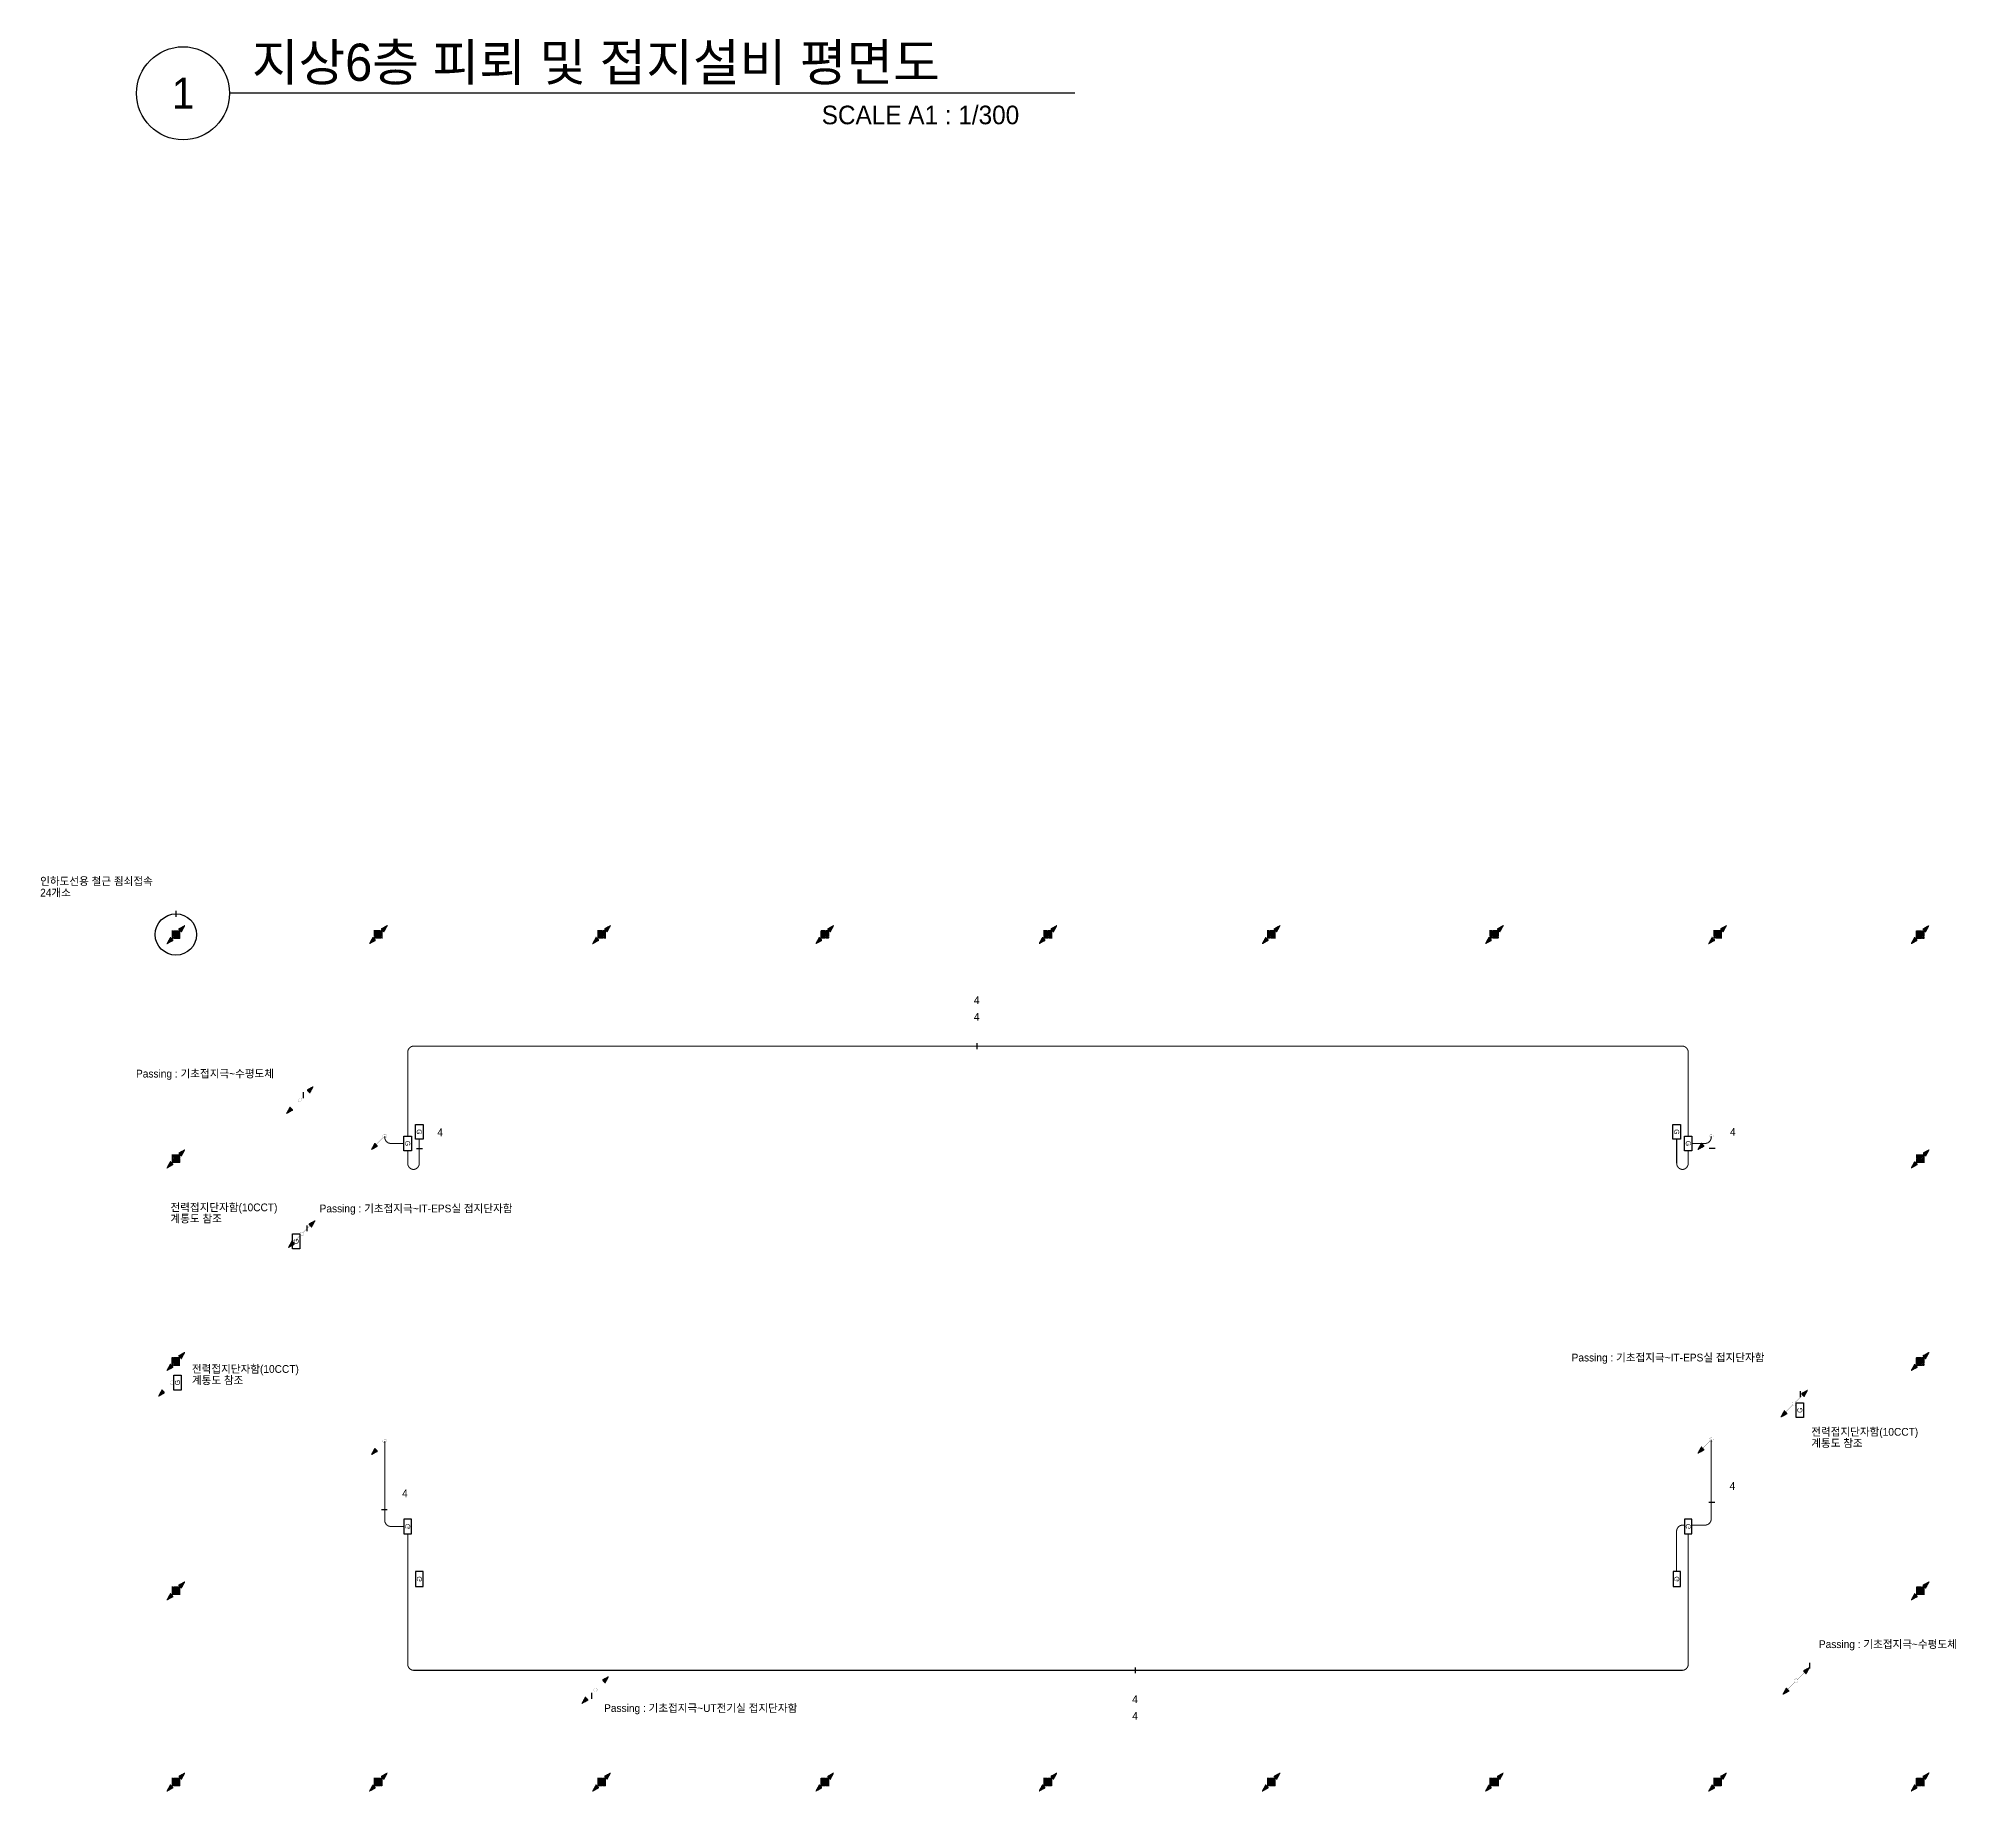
# Model space of a CAD drawing. Header units: millimetres. Extents: x 81900 to 502050, y -708375 to 1238700.
# Drawn here: x 85922 to 179717, y 641757 to 726535 of the extents above; entities that cross this region are included whole.
import ezdxf
from ezdxf.enums import TextEntityAlignment as Align

# ---------------------------------------------------------------- set-up
doc = ezdxf.new("R2010")
doc.units = ezdxf.units.MM
doc.header["$LTSCALE"] = 150
doc.set_wipeout_variables(frame=1)
doc.linetypes.add('C2', pattern=[18.5, 13.5, -2, 1, -2])
doc.layers.get('0').update_dxf_attribs({"lineweight": 0})
for name, color, linetype in [('------02 Etc Panel', 3, 'Continuous'), ('------99 Grounding and Lightning', 3, 'Continuous'), ('------99 Grounding_Grounding Terminal Board_T', 2, 'Continuous'), ('-----09 E-WIRE-GV', 2, 'Continuous'), ('-----20 General Symbol', 3, 'Continuous'), ('-----29 Indicator', 1, 'Continuous'), ('-----30 Text', 2, 'Continuous'), ('-----41 Drawing Title', 2, 'Continuous')]:
    doc.layers.add(name, color=color, linetype=linetype)
doc.styles.add('ELEC', font='')
doc.styles.get('ELEC').set_extended_font_data('Dotum')
pattern_1 = [(180, (845852.563, 610254.6404), (-1e-14, -6.25), [])]

# ---------------------------------------------------------------- blocks, each defined once
blk = doc.blocks.new('구조체접속')
h = blk.add_hatch()
h.set_pattern_fill('ANGLE', color=1, scale=200)
h.set_pattern_definition([(0, (0, 0), (0, 55), [40, -15]), (90, (0, 0), (-55, 3e-15), [40, -15])])
h.paths.add_polyline_path([(168, 168), (-168, 168), (-168, -168), (168, -168)])
at = {"color": 1}
for p, q in [((166, 168), (168, 166)), ((-168, -166), (-166, -168))]:
    blk.add_line(p, q, dxfattribs=at)
at = {"color": 1, "const_width": 2}
blk.add_lwpolyline([(168, 168), (-168, 168), (-168, -168), (168, -168)], close=True, dxfattribs=at)
blk = doc.blocks.new("'인하도선용 수직철근 또는 철골")
h = blk.add_hatch()
h.set_pattern_fill('ANSI31', color=256, scale=50, angle=135)
h.set_pattern_definition(pattern_1)
h.paths.add_polyline_path([(291, 293), (180, 89), (88, 181)])
h = blk.add_hatch()
h.set_pattern_fill('ANSI31', color=256, scale=50, angle=135)
h.set_pattern_definition(pattern_1)
h.paths.add_polyline_path([(-291, -293), (-180, -89), (-88, -181)])
at = {"const_width": 3.93}
for points in [[(293, 293), (181, 88), (88, 181), (293, 293)], [(-293, -293), (-181, -88), (-88, -181), (-293, -293)]]:
    blk.add_lwpolyline(points, dxfattribs=at)
at = {"xscale": 0.8, "yscale": 0.8, "zscale": 0.8}
blk.add_blockref('구조체접속', (0, 0), dxfattribs=at)
blk = doc.blocks.new('입상입하1')
h = blk.add_hatch()
h.set_pattern_fill('ANSI31', color=256, scale=50, angle=135)
h.set_pattern_definition([(180, (845993.8846, 610394.13), (-1e-14, -6.25), [])])
h.paths.add_polyline_path([(432, 432), (321, 228), (229, 321)])
at = {"const_width": 3.93}
blk.add_lwpolyline([(0, 61, -1), (0, -61, -1), (0, 61)], format="xyb", dxfattribs=at)
for points in [[(43, 43), (275, 275)], [(434, 433), (322, 227), (229, 321), (434, 433)]]:
    blk.add_lwpolyline(points, dxfattribs=at)
blk = doc.blocks.new('C01')
blk.add_lwpolyline([(-300, 0), (-300, 300), (300, 300), (300, 0)], close=True)
at = {"style": 'ELEC'}
blk.add_text('G', height=200, dxfattribs=at).set_placement((0, 150), align=Align.MIDDLE)
blk = doc.blocks.new('A13')
blk.add_lwpolyline([(-300, 0), (-300, 300), (300, 300), (300, 0)], close=True)
at = {"style": 'ELEC'}
blk.add_text('G', height=200, dxfattribs=at).set_placement((0, 150), align=Align.MIDDLE)

msp = doc.modelspace()

# ---------------------------------------------------------------- linework, layer by layer
at = {"layer": '-----09 E-WIRE-GV', "color": 4, "linetype": 'C2', "ltscale": 0.1, "const_width": 50}
for points in [[(103594, 673095), (102962, 673095, -0.414214), (102662, 673395), (102662, 673455)], [(165914, 673095), (166546, 673095, 0.414214), (166846, 673395), (166846, 673455)], [(103774, 672735), (103774, 672135, 0.414214), (104074, 671835), (104034, 671835, 0.414214), (104334, 672135), (104334, 673294)], [(165734, 672735), (165734, 672135, -0.414214), (165434, 671835), (165474, 671835, -0.414214), (165174, 672135), (165174, 673294)], [(165914, 654631), (166546, 654631, 0.414214), (166846, 654931), (166846, 658763)], [(165734, 654205), (165734, 647905, -0.414214), (165434, 647605), (104074, 647605, -0.414214), (103774, 647905), (103774, 654205)], [(165170, 652382), (165170, 654331, -0.414214), (165470, 654631), (165554, 654631)]]:
    msp.add_lwpolyline(points, format="xyb", dxfattribs=at)
at = {"layer": '-----09 E-WIRE-GV', "color": 4, "linetype": 'C2', "ltscale": 0.1, "const_width": 50, "elevation": 0}
msp.add_lwpolyline([(103594, 654565), (102962, 654565, -0.414214), (102662, 654865), (102662, 658697)], format="xyb", dxfattribs=at)
at = {"layer": '-----29 Indicator'}
for points in [[(131321, 678818, 0, 0, 0), (131321, 677955, 64.2, 64.2, 0), (131321, 677655, 0, 0, 0)], [(105357, 673231, 0, 0, 0), (105357, 672846, 0, 0, 0), (104493, 672846, 64.2, 64.2, 0), (104193, 672846, 0, 0, 0)], [(167904, 673249, 0, 0, 0), (167904, 672865, 0, 0, 0), (167041, 672865, 64.2, 64.2, 0), (166740, 672865, 0, 0, 0)], [(103654, 655766, 0, 0, 0), (103654, 655381, 0, 0, 0), (102791, 655381, 64.2, 64.2, 0), (102491, 655381, 0, 0, 0)], [(167884, 656120, 0, 0, 0), (167884, 655736, 0, 0, 0), (167021, 655736, 64.2, 64.2, 0), (166720, 655736, 0, 0, 0)], [(138980, 646592, 0, 0, 0), (138980, 647455, 64.2, 64.2, 0), (138980, 647755, 0, 0, 0)]]:
    msp.add_lwpolyline(points, format="xyseb", dxfattribs=at)
at = {"layer": '-----29 Indicator', "elevation": 0}
msp.add_lwpolyline([(98339, 676444, 0, 0, 0), (98723, 676444, 0, 0, 0), (98723, 675581, 64.2, 64.2, 0), (98723, 675281, 0, 0, 0)], format="xyseb", dxfattribs=at)
at = {"layer": '-----29 Indicator'}
msp.add_circle((92557, 683202), 1000, dxfattribs=at)
at = {"layer": '-----41 Drawing Title', "color": 7}
msp.add_line((136047, 723900), (95153, 723900), dxfattribs=at)
msp.add_circle((92903, 723900), 2250, dxfattribs=at)

# ---------------------------------------------------------------- block references
at = {"layer": '------02 Etc Panel', "xscale": 1.199999999953434, "yscale": 1.199999999953434, "zscale": 1.199999999953434, "rotation": 90}
for p in [(98554, 668356), (92814, 661525), (171314, 660189)]:
    msp.add_blockref('C01', p, dxfattribs=at)
at = {"layer": '------99 Grounding and Lightning', "xscale": 1.5, "yscale": 1.5, "zscale": 1.5}
for p in [(92557, 683202), (102354, 683205), (113154, 683205), (123954, 683205), (134754, 683205), (145554, 683205), (156354, 683205), (167154, 683205), (176950, 683202), (92557, 672358), (176957, 672358), (92554, 662555), (176954, 662555), (92557, 651458), (176957, 651458), (92557, 642208), (102354, 642205), (113154, 642208), (123954, 642208), (134754, 642208), (145554, 642208), (156354, 642205), (167154, 642205), (176950, 642208)]:
    msp.add_blockref("'인하도선용 수직철근 또는 철골", p, dxfattribs=at)
at = {"layer": '------99 Grounding_Grounding Terminal Board_T', "yscale": 1.2, "zscale": 1.2}
for p, xscale, rotation in [((103594, 673095), 1.2, 270), ((104154, 673654), 1.2, 270), ((164994, 673654), 1.2, 270), ((165554, 673095), 1.2, 270), ((103954, 654565), -1.2, 90), ((165914, 654565), -1.2, 90), ((104517, 652022), -1.2, 90), ((165357, 652022), -1.2, 90)]:
    msp.add_blockref('A13', p, dxfattribs=dict(at, xscale=xscale, rotation=rotation))
at = {"layer": '-----20 General Symbol', "xscale": 1.5, "yscale": 1.5, "zscale": 1.5}
for p in [(98557, 675202), (98646, 668716), (170862, 660515), (112849, 646662), (170957, 647102)]:
    msp.add_blockref('입상입하1', p, dxfattribs=at)
at = {"layer": '-----20 General Symbol', "xscale": 1.5, "yscale": 1.5, "zscale": 1.5, "rotation": 180}
for p in [(98557, 675202), (102662, 673455), (166846, 673455), (98646, 668716), (92362, 661525), (170862, 660515), (102662, 658697), (166846, 658763), (170957, 647099), (112849, 646662)]:
    msp.add_blockref('입상입하1', p, dxfattribs=at)

# ---------------------------------------------------------------- texts
at = {"layer": '-----41 Drawing Title', "color": 2, "style": 'ELEC'}
msp.add_text('지상6층 피뢰 및 접지설비 평면도', height=1800, dxfattribs=at).set_placement((96233, 724500))
at = {"layer": '-----41 Drawing Title', "color": 7, "style": 'ELEC'}
msp.add_text('1', height=1500, dxfattribs=at).set_placement((92903, 723900), align=Align.MIDDLE)
at = {"layer": '-----41 Drawing Title', "style": 'ELEC'}
msp.add_text('SCALE A1 : 1/300', height=900, dxfattribs=at).set_placement((133362, 722400), align=Align.RIGHT)

# ---------------------------------------------------------------- wipeouts: each hides what was drawn before it
for points in [[(85922, 686147), (92172, 686147), (92172, 684897), (85922, 684897)], [(130969, 679833), (130969, 680238), (131321, 680441), (131672, 680238), (131672, 679833), (131321, 679630)], [(159967, 663118), (170670, 663118), (170670, 662368), (159967, 662368)], [(171993, 649218), (179717, 649218), (179717, 648468), (171993, 648468)], [(138629, 645577), (138629, 645172), (138980, 644969), (139331, 645172), (139331, 645577), (138980, 645780)]]:
    msp.add_wipeout(points).dxf.layer = '-----29 Indicator'

# ---------------------------------------------------------------- next in the draw order: linework, layer by layer
at = {"layer": '-----29 Indicator', "elevation": 0}
for points in [[(92172, 685509, 0, 0, 0), (92557, 685509, 0, 0, 0), (92557, 684352, 64.2, 64.2, 0), (92557, 684052, 0, 0, 0)], [(171993, 648843, 0, 0, 0), (171609, 648843, 0, 0, 0), (171609, 647980, 64.2, 64.2, 0), (171609, 647679, 0, 0, 0)]]:
    msp.add_lwpolyline(points, format="xyseb", dxfattribs=at)
at = {"layer": '-----29 Indicator'}
msp.add_lwpolyline([(170670, 662743, 0, 0, 0), (171159, 662743, 0, 0, 0), (171159, 661111, 64.2, 64.2, 0), (171159, 660810, 0, 0, 0)], format="xyseb", dxfattribs=at)

# ---------------------------------------------------------------- next in the draw order: texts
at = {"layer": '-----30 Text', "style": 'ELEC'}
for s, p in [('인하도선용 철근 죔쇠접속', (85990, 685785)), ('24개소', (85990, 685227)), ('4', (131169, 680032)), ('Passing : 기초접지극~IT-EPS실 접지단자함', (160090, 662736)), ('Passing : 기초접지극~수평도체', (172055, 648870)), ('4', (138829, 645399))]:
    msp.add_text(s, height=375, dxfattribs=at).set_placement(p, align=Align.MIDDLE_LEFT)

# ---------------------------------------------------------------- next in the draw order: wipeouts: each hides what was drawn before it
for points in [[(90565, 676819), (98339, 676819), (98339, 676069), (90565, 676069)], [(105005, 673433), (105005, 673839), (105357, 674042), (105708, 673839), (105708, 673433), (105357, 673231)], [(167552, 673452), (167552, 673858), (167904, 674061), (168255, 673858), (168255, 673452), (167904, 673249)], [(92159, 670364), (98105, 670364), (98105, 669114), (92159, 669114)], [(99389, 670330), (110092, 670330), (110092, 669580), (99389, 669580)], [(93195, 662548), (99140, 662548), (99140, 661298), (93195, 661298)], [(171548, 659506), (177499, 659506), (177499, 658256), (171548, 658256)], [(103303, 655968), (103303, 656374), (103654, 656577), (104006, 656374), (104006, 655968), (103654, 655766)], [(167532, 656323), (167532, 656729), (167884, 656931), (168235, 656729), (168235, 656323), (167884, 656120)], [(113158, 646143), (123863, 646143), (123863, 645393), (113158, 645393)]]:
    msp.add_wipeout(points).dxf.layer = '-----29 Indicator'

# ---------------------------------------------------------------- next in the draw order: linework, layer by layer
at = {"layer": '-----09 E-WIRE-GV', "color": 4, "linetype": 'C2', "ltscale": 0.1, "const_width": 50}
msp.add_lwpolyline([(103774, 673455), (103774, 677505, -0.414214), (104074, 677805), (165434, 677805, -0.414214), (165734, 677505), (165734, 673455)], format="xyb", dxfattribs=at)
at = {"layer": '-----29 Indicator'}
for points in [[(99389, 669955, 0, 0, 0), (98900, 669955, 0, 0, 0), (98900, 669139, 64.2, 64.2, 0), (98900, 668838, 0, 0, 0)], [(113158, 645768, 0, 0, 0), (112669, 645768, 0, 0, 0), (112669, 646218, 64.2, 64.2, 0), (112669, 646518, 0, 0, 0)]]:
    msp.add_lwpolyline(points, format="xyseb", dxfattribs=at)

# ---------------------------------------------------------------- next in the draw order: texts
at = {"layer": '-----30 Text', "style": 'ELEC'}
for s, p in [('Passing : 기초접지극~수평도체', (90627, 676472)), ('4', (105205, 673633)), ('4', (167753, 673652)), ('계통도 참조', (92296, 669457)), ('전력접지단자함(10CCT)', (92296, 670002)), ('Passing : 기초접지극~IT-EPS실 접지단자함', (99511, 669948)), ('전력접지단자함(10CCT)', (93332, 662185)), ('계통도 참조', (93332, 661641)), ('전력접지단자함(10CCT)', (171685, 659143)), ('계통도 참조', (171685, 658599)), ('4', (167733, 656523)), ('4', (103503, 656168)), ('Passing : 기초접지극~UT전기실 접지단자함', (113276, 645780))]:
    msp.add_text(s, height=375, dxfattribs=at).set_placement(p, align=Align.MIDDLE_LEFT)

# ---------------------------------------------------------------- next in the draw order: wipeouts: each hides what was drawn before it
for points in [[(130969, 679021), (130969, 679427), (131321, 679630), (131672, 679427), (131672, 679021), (131321, 678818)], [(138629, 646389), (138629, 645983), (138980, 645780), (139331, 645983), (139331, 646389), (138980, 646592)]]:
    msp.add_wipeout(points).dxf.layer = '-----29 Indicator'

# ---------------------------------------------------------------- next in the draw order: texts
for p in [(131169, 679221), (138829, 646210)]:
    msp.add_text('4', height=375, dxfattribs=at).set_placement(p, align=Align.MIDDLE_LEFT)

doc.saveas('drawing.dxf')
